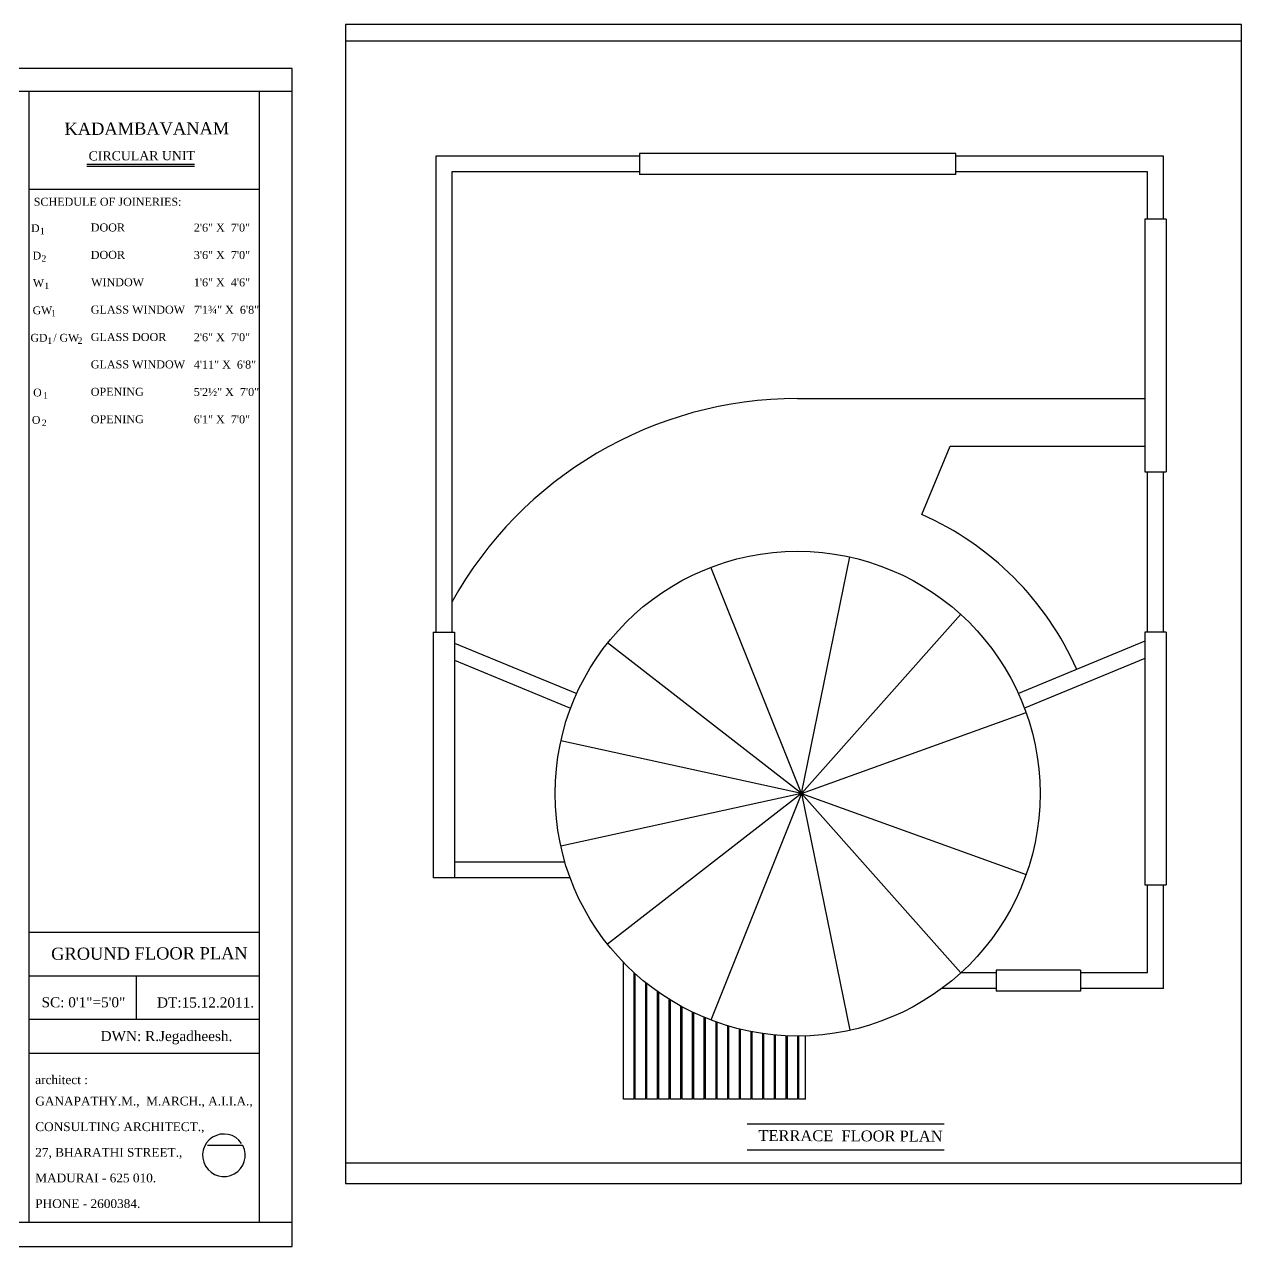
# Model space of a CAD drawing. Extents: x -87 to 3795, y -1857 to 1499.
# Drawn here: x 3102 to 3795, y -100 to 596 of the extents above; entities that cross this region are included whole.
import ezdxf

# ---------------------------------------------------------------- set-up
doc = ezdxf.new("R2010")
doc.units = 0
doc.header["$LTSCALE"] = 20
doc.header["$MEASUREMENT"] = 0
doc.layers.get('0').update_dxf_attribs({"linetype": 'CONTINUOUS'})
for name, color, linetype in [('border', 230, 'CONTINUOUS'), ('BORTEXT', 2, 'CONTINUOUS'), ('pergola', 7, 'CONTINUOUS'), ('text', 2, 'CONTINUOUS'), ('TEXTS', 2, 'CONTINUOUS'), ('wall', 13, 'CONTINUOUS')]:
    doc.layers.add(name, color=color, linetype=linetype)
doc.layers.add('correct', color=230, linetype='CONTINUOUS', plot=False)
doc.styles.add('STYLE1', font='times_2.ttf')
doc.styles.add('style3', font='times_2.ttf')
doc.styles.add('style4', font='times_2.ttf')
doc.styles.add('style5', font='times_2.ttf')

msp = doc.modelspace()

# ---------------------------------------------------------------- linework, layer by layer
for p, q in [((3631.9, 522.24), (3451.9, 522.24)), ((3451.9, 522.24), (3451.9, 510.24)), ((3631.9, 510.24), (3631.9, 522.24)), ((3631.9, 510.24), (3451.9, 510.24)), ((3739.55, 484.92), (3739.55, 341.03)), ((3751.55, 484.92), (3739.55, 484.92)), ((3751.55, 484.92), (3751.55, 341.03)), ((3541.84, 382.74), (3739.55, 382.74)), ((3612.56, 316.72), (3628.64, 355.53)), ((3628.64, 355.53), (3739.55, 355.53)), ((3739.55, 341.03), (3751.55, 341.03)), ((3334.51, 249.77), (3334.51, 109.74)), ((3334.51, 249.77), (3346.51, 249.77)), ((3346.51, 249.77), (3346.51, 109.74)), ((3751.55, 249.64), (3739.55, 249.64)), ((3739.55, 249.64), (3739.55, 105.74)), ((3751.55, 249.64), (3751.55, 105.74)), ((3346.51, 109.74), (3334.51, 109.74)), ((3739.55, 105.74), (3751.55, 105.74)), ((3702.81, 57.24), (3654.81, 57.24)), ((3654.81, 57.24), (3654.81, 45.24)), ((3702.81, 57.24), (3702.81, 45.24)), ((3702.81, 45.24), (3654.81, 45.24))]:
    msp.add_line(p, q)
at = {"color": 9}
for q in [(3571.62, 292.64), (3492.56, 286.8), (3634.79, 259.9), (3433.71, 243.64), (3671.91, 204.01), (3407.1, 187.75), (3407.1, 127.89), (3433.71, 71.99), (3492.56, 28.84), (3571.62, 22.99), (3634.79, 55.74), (3671.91, 111.63)]:
    msp.add_line((3544.16, 157.82), q, dxfattribs=at)
for radius, start, end in [(225, 90, 151.02125), (174, 23.98195, 66.01805)]:
    msp.add_arc((3541.84, 157.74), radius, start, end)
at = {"layer": 'border', "lineweight": -2}
for p, q in [((3284.53, 586.36), (3794.53, 586.36)), ((2186.51, 557.75), (3254.13, 557.75)), ((3284.53, -52.5), (3794.53, -52.5)), ((2186.51, -86.27), (3254.13, -86.27))]:
    msp.add_line(p, q, dxfattribs=at)
at = {"layer": 'border', "color": 13}
for p, q in [((3104.28, 557.75), (3104.28, -86.27)), ((3235.51, 557.75), (3235.51, -86.27)), ((3104.28, 501.88), (3235.51, 501.88)), ((3104.28, 78.84), (3235.51, 78.84)), ((3104.28, 54.02), (3235.51, 54.02)), ((3165.34, 54.02), (3165.34, 29.39)), ((3104.32, 29.39), (3235.51, 29.39)), ((3104.28, 9.97), (3235.51, 9.97))]:
    msp.add_line(p, q, dxfattribs=at)
at = {"layer": 'BORTEXT'}
msp.add_lwpolyline([(3225.43, -41.41, 34.752407), (3226.14, -42.61), (3206.02, -42.61)], format="xyb", dxfattribs=at)
at = {"layer": 'correct', "color": 3}
for points in [[(3284.53, -64.26), (3794.53, -64.26), (3794.53, 595.74), (3284.53, 595.74)], [(2186.51, -100.14), (3254.13, -100.14), (3254.13, 570.63), (2186.51, 570.63)]]:
    msp.add_lwpolyline(points, close=True, dxfattribs=at)
at = {"layer": 'pergola'}
for p, q in [((3442.84, -16.26), (3442.84, 61.6)), ((3448.84, -16.26), (3448.84, 55.78)), ((3449.49, -16.26), (3449.49, 55.19)), ((3455.49, -16.26), (3455.49, 50.09)), ((3456.15, -16.26), (3456.15, 49.56)), ((3462.15, -16.26), (3462.15, 45.07)), ((3462.81, -16.26), (3462.81, 44.61)), ((3468.81, -16.26), (3468.81, 40.65)), ((3469.46, -16.26), (3469.46, 40.24)), ((3475.46, -16.26), (3475.46, 36.75)), ((3476.12, -16.26), (3476.12, 36.39)), ((3482.12, -16.26), (3482.12, 33.33)), ((3482.78, -16.26), (3482.78, 33.02)), ((3488.78, -16.26), (3488.78, 30.35)), ((3489.43, -16.26), (3489.43, 30.08)), ((3495.43, -16.26), (3495.43, 27.78)), ((3496.09, -16.26), (3496.09, 27.54)), ((3502.09, -16.26), (3502.09, 25.59)), ((3502.75, -16.26), (3502.75, 25.39)), ((3508.75, -16.26), (3508.75, 23.77)), ((3509.4, -16.26), (3509.4, 23.61)), ((3515.4, -16.26), (3515.4, 22.29)), ((3516.06, -16.26), (3516.06, 22.17)), ((3522.06, -16.26), (3522.06, 21.16)), ((3522.72, -16.26), (3522.72, 21.07)), ((3528.72, -16.26), (3528.72, 20.36)), ((3529.37, -16.26), (3529.37, 20.3)), ((3535.37, -16.26), (3535.37, 19.89)), ((3536.03, -16.26), (3536.03, 19.86)), ((3542.03, -16.26), (3542.03, 19.74)), ((3542.53, -16.26), (3542.53, 19.74)), ((3546.34, -16.26), (3546.34, 19.81)), ((3448.84, -16.26), (3442.84, -16.26)), ((3455.49, -16.26), (3449.49, -16.26)), ((3462.15, -16.26), (3456.15, -16.26)), ((3468.81, -16.26), (3462.81, -16.26)), ((3475.46, -16.26), (3469.46, -16.26)), ((3482.12, -16.26), (3476.12, -16.26)), ((3488.78, -16.26), (3482.78, -16.26)), ((3495.43, -16.26), (3489.43, -16.26)), ((3502.09, -16.26), (3496.09, -16.26)), ((3508.75, -16.26), (3502.75, -16.26)), ((3515.4, -16.26), (3509.4, -16.26)), ((3522.06, -16.26), (3516.06, -16.26)), ((3528.72, -16.26), (3522.72, -16.26)), ((3535.37, -16.26), (3529.37, -16.26)), ((3542.03, -16.26), (3536.03, -16.26)), ((3546.34, -16.26), (3542.53, -16.26))]:
    msp.add_line(p, q, dxfattribs=at)
at = {"layer": 'text'}
for p, q in [((3513.12, -30.26), (3625.2, -30.26)), ((3513.12, -44.98), (3625.2, -44.98))]:
    msp.add_line(p, q, dxfattribs=at)
at = {"layer": 'TEXTS', "color": 7}
for p, q in [((3198.55, 515.9), (3137.39, 515.9)), ((3198.55, 514.91), (3137.39, 514.91))]:
    msp.add_line(p, q, dxfattribs=at)
at = {"layer": 'wall', "color": 2}
for p, q in [((3451.9, 520.74), (3336.01, 520.74)), ((3336.01, 520.74), (3336.01, 249.77)), ((3750.05, 520.74), (3631.9, 520.74)), ((3750.05, 484.92), (3750.05, 520.74)), ((3451.9, 511.74), (3345.01, 511.74)), ((3345.01, 511.74), (3345.01, 249.77)), ((3741.05, 511.74), (3631.9, 511.74)), ((3741.05, 484.92), (3741.05, 511.74)), ((3741.05, 249.64), (3741.05, 341.03)), ((3750.05, 249.64), (3750.05, 341.03)), ((3739.55, 244.51), (3667.54, 214.68)), ((3346.51, 243.52), (3416.13, 214.68)), ((3346.51, 233.78), (3412.69, 206.36)), ((3739.55, 234.77), (3670.99, 206.36)), ((3409.46, 118.74), (3346.51, 118.74)), ((3412.45, 109.74), (3346.51, 109.74)), ((3741.05, 55.74), (3741.05, 105.74)), ((3750.05, 46.74), (3750.05, 105.74)), ((3654.81, 55.74), (3634.79, 55.74)), ((3741.05, 55.74), (3702.81, 55.74)), ((3654.81, 46.74), (3623.83, 46.74)), ((3750.05, 46.74), (3702.81, 46.74))]:
    msp.add_line(p, q, dxfattribs=at)
msp.add_circle((3541.84, 157.74), 138, dxfattribs=at)

# ---------------------------------------------------------------- texts
at = {"layer": 'BORTEXT', "color": 7, "style": 'style5'}
for s, p in [('SC: 0\'1"=5\'0"', (3111.55, 36.08)), ('DT:15.12.2011.', (3177.29, 35.95)), ('DWN: R.Jegadheesh.', (3145.15, 16.87))]:
    msp.add_text(s, height=5.75, dxfattribs=at).set_placement(p)
at = {"layer": 'BORTEXT', "style": 'style5'}
for s, p in [('architect :', (3107.98, -7.65)), ('GANAPATHY.M.,  M.ARCH., A.I.I.A.,', (3107.98, -19.79)), ('CONSULTING ARCHITECT.,', (3107.98, -34.4)), ('27, BHARATHI STREET.,', (3107.98, -49.01)), ('MADURAI - 625 010.', (3107.98, -63.58)), ('PHONE - 2600384.', (3107.98, -78.19))]:
    msp.add_text(s, height=5, dxfattribs=at).set_placement(p)
at = {"layer": 'text'}
for s, height, style, p in [('SCHEDULE OF JOINERIES:  ', 4.5563, 'style4', (3107.09, 492.51)), ('D', 4.44, 'style3', (3105.6, 477.5)), ('DOOR', 4.556, 'style4', (3139.57, 477.86)), ('       2\'6" X  7\'0"', 4.5563, 'style4', (3186.18, 477.77)), ('1', 3.65, 'style4', (3110.63, 476.25)), ('D', 4.44, 'style3', (3106.51, 461.9)), ('DOOR', 4.556, 'style4', (3139.57, 462.27)), ('       3\'6" X  7\'0"', 4.5563, 'style4', (3186.18, 462.17)), ('2', 3.65, 'style4', (3111.55, 460.65)), ('W', 4.44, 'style3', (3106.66, 446.31)), ('1', 3.65, 'style4', (3113.16, 445.06)), ('WINDOW', 4.556, 'style4', (3139.76, 446.67)), ('       1\'6" X  4\'6"', 4.5563, 'style4', (3186.18, 446.58)), ('GW', 4.435, 'style3', (3106.5, 430.71)), ('1', 3.65, 'style4', (3117.03, 429.46)), ('GLASS WINDOW', 4.5563, 'style4', (3139.57, 431.08)), ('       7\'1¾" X  6\'8"', 4.5563, 'style4', (3186.18, 430.99)), ('GD  / GW', 4.435, 'style3', (3105.26, 415.12)), ('1', 3.65, 'style4', (3114.85, 413.87)), ('2', 3.65, 'style4', (3132.07, 413.87)), ('GLASS DOOR', 4.556, 'style4', (3139.57, 415.48)), ('       2\'6" X  7\'0"', 4.5563, 'style4', (3186.18, 415.39)), ('GLASS WINDOW', 4.5563, 'style4', (3139.57, 399.89)), ('       4\'11" X  6\'8"', 4.5563, 'style4', (3186.18, 399.8)), ('O', 4.44, 'style3', (3106.79, 383.93)), ('1', 3.65, 'style4', (3112.44, 382.68)), ('OPENING', 4.556, 'style4', (3139.57, 384.29)), ('       5\'2½" X  7\'0"', 4.5563, 'style4', (3186.18, 384.2)), ('O', 4.44, 'style3', (3106.07, 368.33)), ('2', 3.65, 'style4', (3111.72, 367.08)), ('OPENING', 4.556, 'style4', (3139.57, 368.7)), ('       6\'1" X  7\'0"', 4.5563, 'style4', (3186.18, 368.61))]:
    msp.add_text(s, height=height, dxfattribs=dict(at, style=style)).set_placement(p)
at = {"layer": 'TEXTS', "style": 'STYLE1'}
for s, height, rotation, p in [('KADAMBAVANAM', 6.9429, 0.20841, (3124.6, 532.81)), ('GROUND FLOOR PLAN', 6.9429, 0.20841, (3117.05, 63.09)), ('TERRACE  FLOOR PLAN', 6.199, 359.79159, (3519.54, -40.02))]:
    msp.add_text(s, height=height, rotation=rotation, dxfattribs=at).set_placement(p)
at = {"layer": 'TEXTS', "color": 7, "style": 'STYLE1'}
msp.add_text('CIRCULAR UNIT', height=5.2071, rotation=0.20841, dxfattribs=at).set_placement((3138.36, 518.27))

doc.saveas('drawing.dxf')
